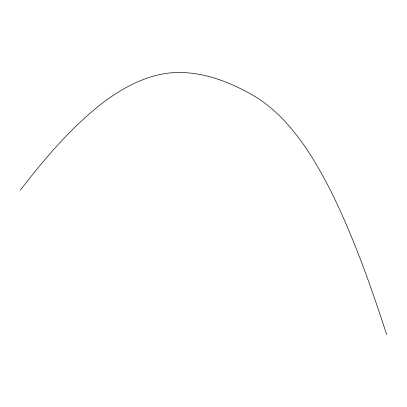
<?xml version="1.0" encoding="UTF-8"?>
<svg xmlns="http://www.w3.org/2000/svg" width="407" height="407" viewBox="0 0 407 407"><rect width="100%" height="100%" fill="white"/><g stroke="black" fill="none" stroke-linecap="round" stroke-linejoin="round"><path stroke-width="0.61" d="M20.35 190.125C44.622 158.71 70.548 128.063 101.923 103.464C120.686 89.265 141.885 77.254 165.4 73.499C197.186 68.885 228.744 80.968 255.708 96.871A212.535 147.934 89.5 0 1 283.872 120.207C304.202 141.936 319.241 167.908 332.509 194.373C354.426 239.494 371.174 286.894 386.65 334.544"/></g></svg>
